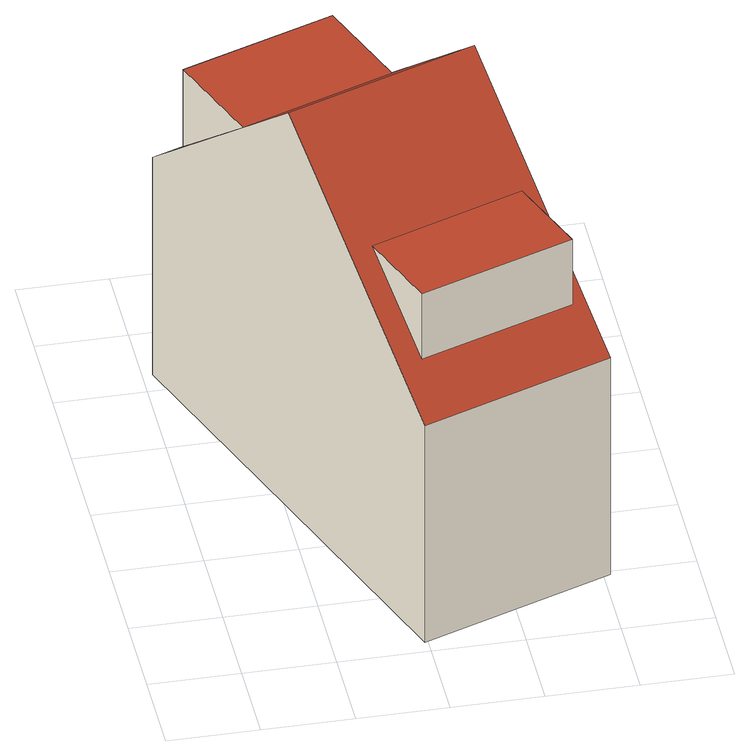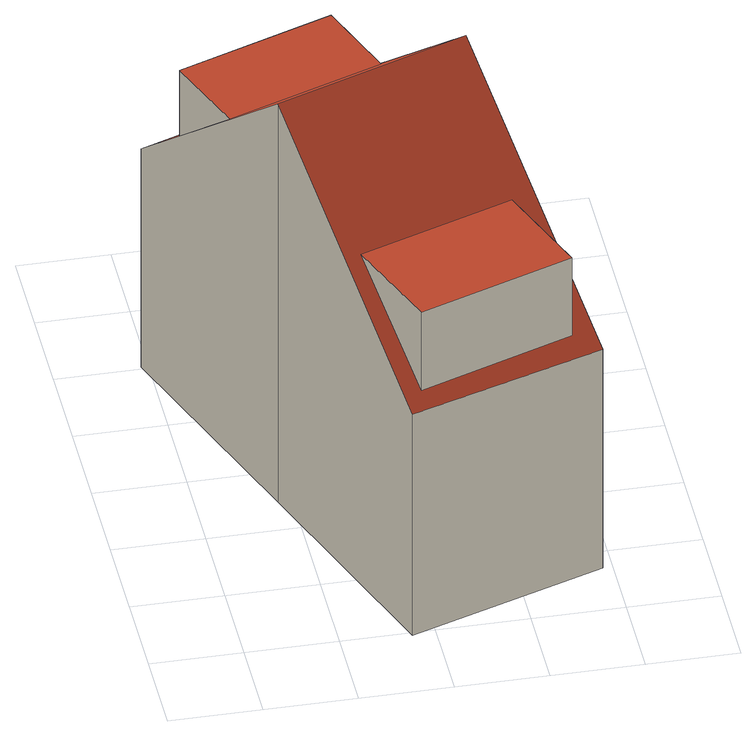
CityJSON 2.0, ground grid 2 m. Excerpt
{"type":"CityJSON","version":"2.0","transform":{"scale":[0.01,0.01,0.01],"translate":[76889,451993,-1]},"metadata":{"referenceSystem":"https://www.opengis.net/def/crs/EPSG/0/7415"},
"CityObjects":{
"building1":{"type":"Building","attributes":{"Volume":400.6,"Dakoppervlakte":43.59,"Muuroppervlakte":221.31,"Vloeroppervlakte":49.04,"hoogte_Z_max_in_m_NAP":10.13,"GEB_DOEL":"woonfunctie","dateOfConstruction":"1981-01-01","measuredHeight":10.16},"children":["building1-1","building1-2"],"geometry":[{"type":"Solid","lod":"2","boundaries":[[[[0,1,2,3,4,5]],[[6,7,8,9],[10,11,12,13]],[[9,14,15,6],[16,17,18,19]],[[8,7,3,2]],[[8,2,1,9]],[[15,5,4,3,7,6]],[[0,5,15,14]],[[1,0,14,9]],[[20,21,13,12]],[[10,21,20,11]],[[10,13,21]],[[20,12,11]],[[22,16,19,23]],[[23,19,18]],[[22,23,18,17]],[[22,17,16]]]],"semantics":{"surfaces":[{"type":"GroundSurface"},{"type":"RoofSurface"},{"type":"WallSurface"}],"values":[[0,1,1,2,2,2,2,2,1,2,2,2,1,2,2,2]]}}]},
"building1-1":{"type":"BuildingInstallation","attributes":{"relationToConstruction":"outside"},"parents":["building1"],"geometry":[{"type":"MultiSurface","lod":"2","boundaries":[[[20,21,13,12]],[[10,21,20,11]],[[10,13,21]],[[20,12,11]]],"semantics":{"surfaces":[{"type":"RoofSurface"},{"type":"WallSurface"}],"values":[0,1,1,1]}}]},
"building1-2":{"type":"BuildingInstallation","attributes":{"relationToConstruction":"outside"},"parents":["building1"],"geometry":[{"type":"MultiSurface","lod":"2","boundaries":[[[22,16,19,23]],[[23,19,18]],[[22,23,18,17]],[[22,17,16]]],"semantics":{"surfaces":[{"type":"RoofSurface"},{"type":"WallSurface"}],"values":[0,1,1,1]}}]}
},
"vertices":[
[449,1207,97],[630,702,97],[815,190,97],[392,33,97],[206,546,97],[21,1056,97],[206,546,1113],[392,33,653],[815,190,653],[630,702,1113],[751,275,739],[409,149,739],[341,334,906],[682,460,906],[449,1207,661],[21,1056,655],[164,818,885],[82,1039,687],[422,1164,687],[504,943,885],[409,149,906],[751,275,906],[82,1039,885],[422,1164,885]
]}
